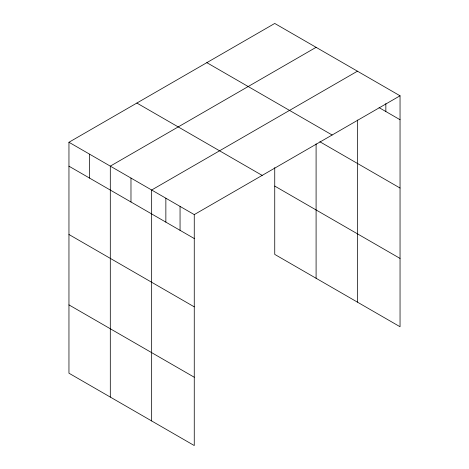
<?xml version="1.0" encoding="UTF-8"?>
<svg xmlns="http://www.w3.org/2000/svg" width="469" height="469" viewBox="0 0 469 469"><rect width="100%" height="100%" fill="white"/><g stroke="black" fill="none" stroke-linecap="round" stroke-linejoin="round"><path stroke-width="0.7" d="M400.045 95.793L194.26 214.603L194.26 445.55L68.955 373.207L68.955 142.259L274.74 23.45L400.045 95.793L400.045 326.741L274.74 254.397L274.74 167.597M316.094 47.322L110.303 166.132L110.303 397.079M357.442 71.194L151.657 190.009L151.657 420.951M379.052 107.606L400.045 119.724M206.829 62.658L332.134 135.002M319.852 141.744L400.045 188.04M136.866 103.051L262.171 175.394M274.74 186.082L400.045 258.425M68.955 142.259L194.26 214.603M68.955 166.19L194.26 238.533M68.955 234.506L194.26 306.849M68.955 304.891L194.26 377.234M385.846 103.549L385.846 111.528M357.442 120.035L357.442 302.142M316.094 143.836L316.094 278.269M180.055 206.407L180.055 230.338M165.856 198.205L165.856 222.136M130.98 178.068L130.98 202.004M89.632 154.195L89.632 178.126"/></g></svg>
